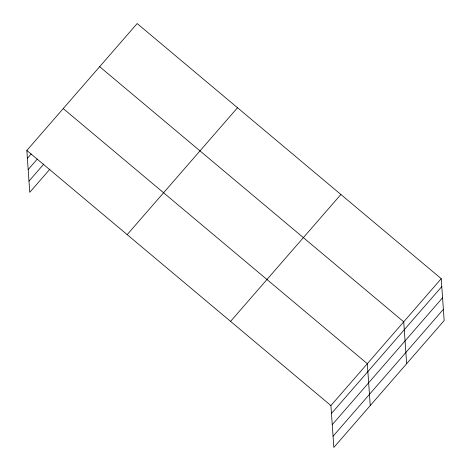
<?xml version="1.0" encoding="UTF-8"?>
<svg xmlns="http://www.w3.org/2000/svg" width="471" height="471" viewBox="0 0 471 471"><rect width="100%" height="100%" fill="white"/><g stroke="black" fill="none" stroke-linecap="round" stroke-linejoin="round"><path stroke-width="0.71" d="M49.885 169.183L29.767 192.327L26.841 150.449L137.161 23.55L441.233 278.673L444.159 320.551L333.839 447.45L330.913 405.572L441.233 278.673M27.395 158.344L31.221 153.94M28.178 169.56L37.28 159.092M28.984 181.111L43.832 164.032M127.182 234.64L237.502 107.741M230.566 321.381L340.886 194.482M331.46 413.473L441.786 286.574M332.249 424.683L442.569 297.784M333.056 436.234L443.376 309.335M99.652 66.694L403.724 321.823L406.65 363.694M63.244 108.571L367.315 363.7L370.247 405.572M26.841 150.449L330.913 405.572"/></g></svg>
